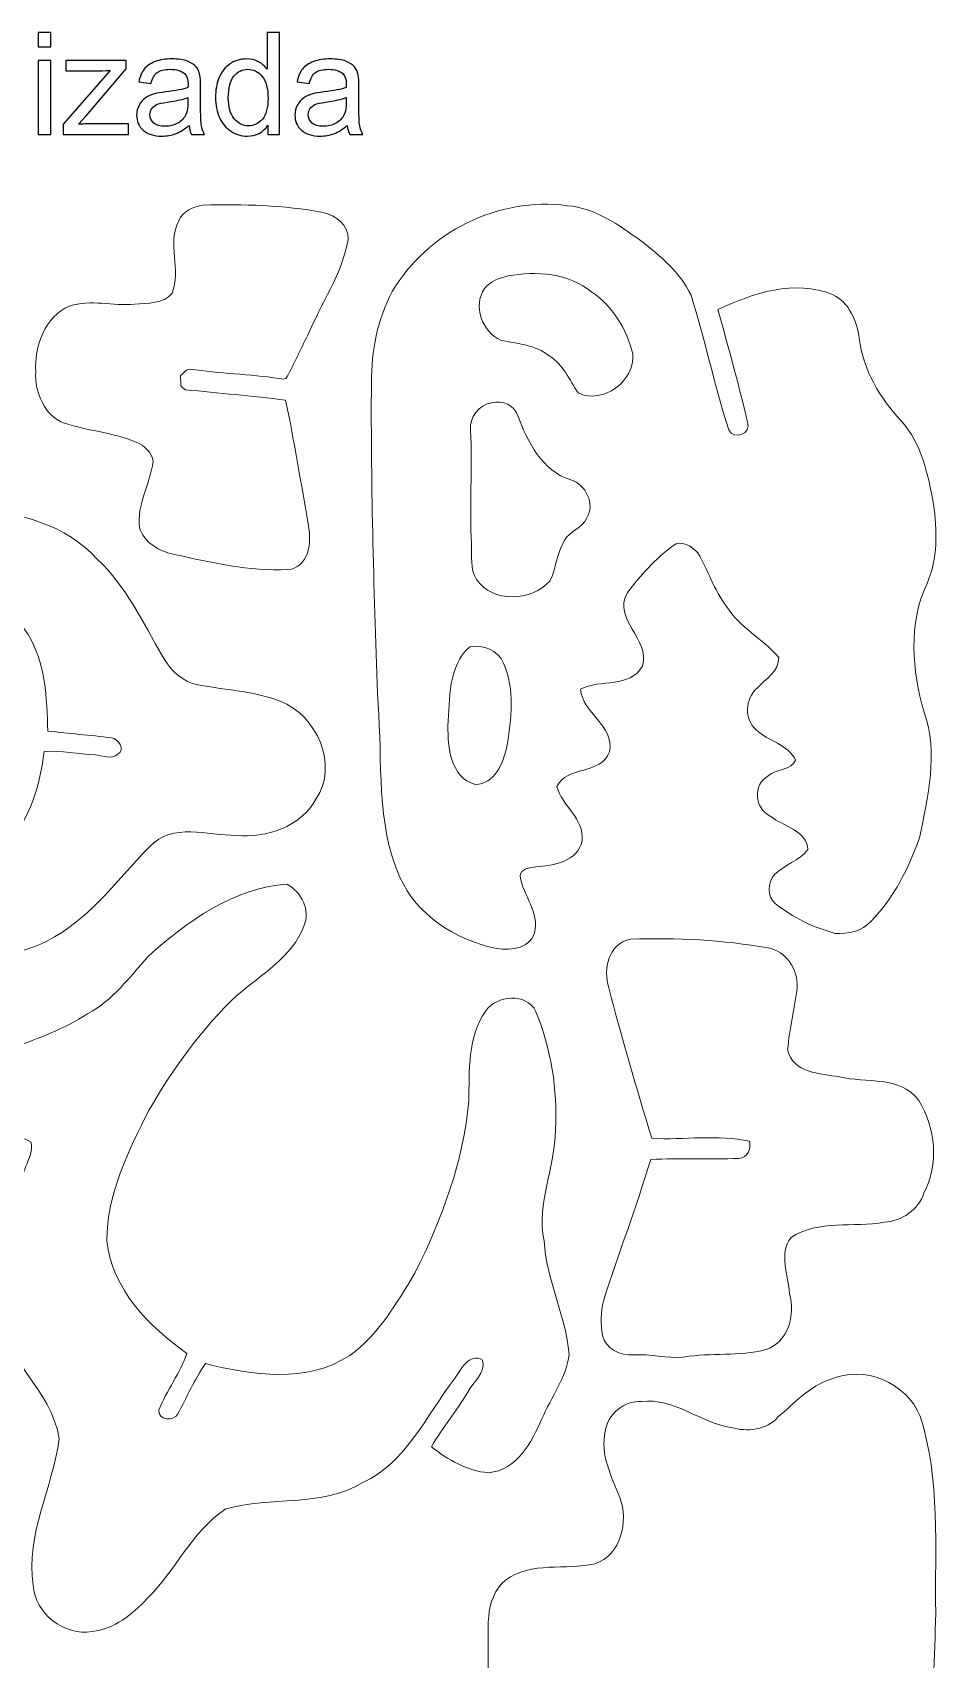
# Model space of a CAD drawing. Header units: millimetres. Extents: x -243 to 44, y -204 to 239.
# Drawn here: x -88.2 to 33.2, y 21.9 to 239.2 of the extents above; entities that cross this region are included whole.
import ezdxf

# ---------------------------------------------------------------- set-up
doc = ezdxf.new("R2010")
doc.units = ezdxf.units.MM
doc.header["$MEASUREMENT"] = 0
doc.layers.add('Capa 1', color=7, linetype='Continuous')

msp = doc.modelspace()

# ---------------------------------------------------------------- linework, layer by layer
at = {"layer": 'Capa 1', "color": 250}
for points, knots in [([(-87.4254, 237.276), (-87.4254, 237.276), (-87.4254, 239.2), (-87.4254, 239.2), (-87.4254, 239.2), (-87.4254, 239.2), (-85.7518, 239.2), (-85.7518, 239.2), (-85.7518, 239.2), (-85.7518, 239.2), (-85.7518, 237.276), (-85.7518, 237.276), (-85.7518, 237.276), (-85.7518, 237.276), (-87.4254, 237.276), (-87.4254, 237.276)], [0, 0, 0, 0, 0.25, 0.25, 0.25, 0.25, 0.5, 0.5, 0.5, 0.5, 0.75, 0.75, 0.75, 0.75, 1, 1, 1, 1]), ([(-56.7243, 225.5864), (-56.7243, 225.5864), (-56.7243, 226.8321), (-56.7243, 226.8321), (-56.7243, 226.8321), (-57.3487, 225.8526), (-58.2679, 225.3645), (-59.4819, 225.3645), (-59.4819, 225.3645), (-60.268, 225.3645), (-60.9906, 225.5801), (-61.6499, 226.0143), (-61.6499, 226.0143), (-62.3092, 226.4454), (-62.8195, 227.0508), (-63.184, 227.8305), (-63.184, 227.8305), (-63.5454, 228.6071), (-63.726, 229.4977), (-63.726, 230.5088), (-63.726, 230.5088), (-63.726, 231.4914), (-63.5612, 232.3853), (-63.2347, 233.1872), (-63.2347, 233.1872), (-62.9051, 233.9891), (-62.4138, 234.604), (-61.7577, 235.0287), (-61.7577, 235.0287), (-61.1016, 235.4566), (-60.3662, 235.6722), (-59.5548, 235.6722), (-59.5548, 235.6722), (-58.9621, 235.6722), (-58.4327, 235.5454), (-57.97, 235.295), (-57.97, 235.295), (-57.504, 235.0446), (-57.1268, 234.7181), (-56.8352, 234.3156), (-56.8352, 234.3156), (-56.8352, 234.3156), (-56.8352, 239.2), (-56.8352, 239.2), (-56.8352, 239.2), (-56.8352, 239.2), (-55.1744, 239.2), (-55.1744, 239.2), (-55.1744, 239.2), (-55.1744, 239.2), (-55.1744, 225.5864), (-55.1744, 225.5864), (-55.1744, 225.5864), (-55.1744, 225.5864), (-56.7243, 225.5864), (-56.7243, 225.5864)], [0, 0, 0, 0, 0.07142857, 0.07142857, 0.07142857, 0.07142857, 0.14285714, 0.14285714, 0.14285714, 0.14285714, 0.21428571, 0.21428571, 0.21428571, 0.21428571, 0.28571429, 0.28571429, 0.28571429, 0.28571429, 0.35714286, 0.35714286, 0.35714286, 0.35714286, 0.42857143, 0.42857143, 0.42857143, 0.42857143, 0.5, 0.5, 0.5, 0.5, 0.57142857, 0.57142857, 0.57142857, 0.57142857, 0.64285714, 0.64285714, 0.64285714, 0.64285714, 0.71428571, 0.71428571, 0.71428571, 0.71428571, 0.78571429, 0.78571429, 0.78571429, 0.78571429, 0.85714286, 0.85714286, 0.85714286, 0.85714286, 0.92857143, 0.92857143, 0.92857143, 0.92857143, 1, 1, 1, 1]), ([(-87.4254, 225.5864), (-87.4254, 225.5864), (-87.4254, 235.4471), (-87.4254, 235.4471), (-87.4254, 235.4471), (-87.4254, 235.4471), (-85.7518, 235.4471), (-85.7518, 235.4471), (-85.7518, 235.4471), (-85.7518, 235.4471), (-85.7518, 225.5864), (-85.7518, 225.5864), (-85.7518, 225.5864), (-85.7518, 225.5864), (-87.4254, 225.5864), (-87.4254, 225.5864)], [0, 0, 0, 0, 0.25, 0.25, 0.25, 0.25, 0.5, 0.5, 0.5, 0.5, 0.75, 0.75, 0.75, 0.75, 1, 1, 1, 1]), ([(-84.091, 225.5864), (-84.091, 225.5864), (-84.091, 226.943), (-84.091, 226.943), (-84.091, 226.943), (-84.091, 226.943), (-77.8119, 234.1476), (-77.8119, 234.1476), (-77.8119, 234.1476), (-78.5251, 234.1095), (-79.1527, 234.0937), (-79.6978, 234.0937), (-79.6978, 234.0937), (-79.6978, 234.0937), (-83.7201, 234.0937), (-83.7201, 234.0937), (-83.7201, 234.0937), (-83.7201, 234.0937), (-83.7201, 235.4471), (-83.7201, 235.4471), (-83.7201, 235.4471), (-83.7201, 235.4471), (-75.6597, 235.4471), (-75.6597, 235.4471), (-75.6597, 235.4471), (-75.6597, 235.4471), (-75.6597, 234.3441), (-75.6597, 234.3441), (-75.6597, 234.3441), (-75.6597, 234.3441), (-80.9974, 228.0841), (-80.9974, 228.0841), (-80.9974, 228.0841), (-80.9974, 228.0841), (-82.0275, 226.943), (-82.0275, 226.943), (-82.0275, 226.943), (-81.2795, 226.9969), (-80.5758, 227.0254), (-79.9197, 227.0254), (-79.9197, 227.0254), (-79.9197, 227.0254), (-75.3618, 227.0254), (-75.3618, 227.0254), (-75.3618, 227.0254), (-75.3618, 227.0254), (-75.3618, 225.5864), (-75.3618, 225.5864), (-75.3618, 225.5864), (-75.3618, 225.5864), (-84.091, 225.5864), (-84.091, 225.5864)], [0, 0, 0, 0, 0.07692308, 0.07692308, 0.07692308, 0.07692308, 0.15384615, 0.15384615, 0.15384615, 0.15384615, 0.23076923, 0.23076923, 0.23076923, 0.23076923, 0.30769231, 0.30769231, 0.30769231, 0.30769231, 0.38461538, 0.38461538, 0.38461538, 0.38461538, 0.46153846, 0.46153846, 0.46153846, 0.46153846, 0.53846154, 0.53846154, 0.53846154, 0.53846154, 0.61538462, 0.61538462, 0.61538462, 0.61538462, 0.69230769, 0.69230769, 0.69230769, 0.69230769, 0.76923077, 0.76923077, 0.76923077, 0.76923077, 0.84615385, 0.84615385, 0.84615385, 0.84615385, 0.92307692, 0.92307692, 0.92307692, 0.92307692, 1, 1, 1, 1]), ([(-67.2634, 226.8035), (-67.8846, 226.2774), (-68.4805, 225.9065), (-69.051, 225.6878), (-69.051, 225.6878), (-69.6247, 225.4723), (-70.2397, 225.3645), (-70.8958, 225.3645), (-70.8958, 225.3645), (-71.9798, 225.3645), (-72.8102, 225.6276), (-73.3934, 226.1569), (-73.3934, 226.1569), (-73.9735, 226.6863), (-74.2651, 227.3646), (-74.2651, 228.1855), (-74.2651, 228.1855), (-74.2651, 228.6705), (-74.1573, 229.111), (-73.9354, 229.5104), (-73.9354, 229.5104), (-73.7167, 229.9098), (-73.4283, 230.2299), (-73.0733, 230.4708), (-73.0733, 230.4708), (-72.7151, 230.7117), (-72.3158, 230.8955), (-71.8688, 231.0192), (-71.8688, 231.0192), (-71.5424, 231.1047), (-71.0479, 231.1903), (-70.3855, 231.2696), (-70.3855, 231.2696), (-69.0352, 231.4312), (-68.0399, 231.6214), (-67.4028, 231.8464), (-67.4028, 231.8464), (-67.3965, 232.0746), (-67.3933, 232.2204), (-67.3933, 232.2807), (-67.3933, 232.2807), (-67.3933, 232.9621), (-67.5518, 233.4439), (-67.8688, 233.7197), (-67.8688, 233.7197), (-68.2935, 234.1), (-68.9306, 234.287), (-69.7705, 234.287), (-69.7705, 234.287), (-70.5566, 234.287), (-71.1367, 234.1507), (-71.5138, 233.875), (-71.5138, 233.875), (-71.8879, 233.5992), (-72.1636, 233.1111), (-72.3443, 232.4106), (-72.3443, 232.4106), (-72.3443, 232.4106), (-73.9767, 232.6357), (-73.9767, 232.6357), (-73.9767, 232.6357), (-73.8277, 233.333), (-73.5836, 233.9003), (-73.2445, 234.3282), (-73.2445, 234.3282), (-72.9053, 234.7593), (-72.4109, 235.0921), (-71.7674, 235.3235), (-71.7674, 235.3235), (-71.124, 235.5549), (-70.3791, 235.6722), (-69.5297, 235.6722), (-69.5297, 235.6722), (-68.6865, 235.6722), (-68.0051, 235.5707), (-67.4789, 235.3742), (-67.4789, 235.3742), (-66.9527, 235.1745), (-66.5661, 234.9273), (-66.3156, 234.6262), (-66.3156, 234.6262), (-66.0684, 234.3251), (-65.8973, 233.9479), (-65.7958, 233.4883), (-65.7958, 233.4883), (-65.7419, 233.203), (-65.7134, 232.6895), (-65.7134, 231.9479), (-65.7134, 231.9479), (-65.7134, 231.9479), (-65.7134, 229.7196), (-65.7134, 229.7196), (-65.7134, 229.7196), (-65.7134, 228.1633), (-65.6786, 227.1807), (-65.6057, 226.7718), (-65.6057, 226.7718), (-65.5359, 226.3598), (-65.3933, 225.9636), (-65.1841, 225.5864), (-65.1841, 225.5864), (-65.1841, 225.5864), (-66.9306, 225.5864), (-66.9306, 225.5864), (-66.9306, 225.5864), (-67.1017, 225.9319), (-67.2158, 226.3376), (-67.2634, 226.8035)], [0, 0, 0, 0, 0.03703704, 0.03703704, 0.03703704, 0.03703704, 0.07407407, 0.07407407, 0.07407407, 0.07407407, 0.11111111, 0.11111111, 0.11111111, 0.11111111, 0.14814815, 0.14814815, 0.14814815, 0.14814815, 0.18518519, 0.18518519, 0.18518519, 0.18518519, 0.22222222, 0.22222222, 0.22222222, 0.22222222, 0.25925926, 0.25925926, 0.25925926, 0.25925926, 0.2962963, 0.2962963, 0.2962963, 0.2962963, 0.33333333, 0.33333333, 0.33333333, 0.33333333, 0.37037037, 0.37037037, 0.37037037, 0.37037037, 0.40740741, 0.40740741, 0.40740741, 0.40740741, 0.44444444, 0.44444444, 0.44444444, 0.44444444, 0.48148148, 0.48148148, 0.48148148, 0.48148148, 0.51851852, 0.51851852, 0.51851852, 0.51851852, 0.55555556, 0.55555556, 0.55555556, 0.55555556, 0.59259259, 0.59259259, 0.59259259, 0.59259259, 0.62962963, 0.62962963, 0.62962963, 0.62962963, 0.66666667, 0.66666667, 0.66666667, 0.66666667, 0.7037037, 0.7037037, 0.7037037, 0.7037037, 0.74074074, 0.74074074, 0.74074074, 0.74074074, 0.77777778, 0.77777778, 0.77777778, 0.77777778, 0.81481481, 0.81481481, 0.81481481, 0.81481481, 0.85185185, 0.85185185, 0.85185185, 0.85185185, 0.88888889, 0.88888889, 0.88888889, 0.88888889, 0.92592593, 0.92592593, 0.92592593, 0.92592593, 0.96296296, 0.96296296, 0.96296296, 0.96296296, 1, 1, 1, 1]), ([(-46.1092, 226.8035), (-46.7304, 226.2774), (-47.3263, 225.9065), (-47.8968, 225.6878), (-47.8968, 225.6878), (-48.4705, 225.4723), (-49.0855, 225.3645), (-49.7416, 225.3645), (-49.7416, 225.3645), (-50.8256, 225.3645), (-51.656, 225.6276), (-52.2392, 226.1569), (-52.2392, 226.1569), (-52.8193, 226.6863), (-53.1109, 227.3646), (-53.1109, 228.1855), (-53.1109, 228.1855), (-53.1109, 228.6705), (-53.0031, 229.111), (-52.7812, 229.5104), (-52.7812, 229.5104), (-52.5625, 229.9098), (-52.2741, 230.2299), (-51.9191, 230.4708), (-51.9191, 230.4708), (-51.5609, 230.7117), (-51.1616, 230.8955), (-50.7146, 231.0192), (-50.7146, 231.0192), (-50.3882, 231.1047), (-49.8937, 231.1903), (-49.2313, 231.2696), (-49.2313, 231.2696), (-47.881, 231.4312), (-46.8857, 231.6214), (-46.2486, 231.8464), (-46.2486, 231.8464), (-46.2423, 232.0746), (-46.2391, 232.2204), (-46.2391, 232.2807), (-46.2391, 232.2807), (-46.2391, 232.9621), (-46.3976, 233.4439), (-46.7146, 233.7197), (-46.7146, 233.7197), (-47.1393, 234.1), (-47.7764, 234.287), (-48.6163, 234.287), (-48.6163, 234.287), (-49.4024, 234.287), (-49.9825, 234.1507), (-50.3596, 233.875), (-50.3596, 233.875), (-50.7337, 233.5992), (-51.0094, 233.1111), (-51.1901, 232.4106), (-51.1901, 232.4106), (-51.1901, 232.4106), (-52.8225, 232.6357), (-52.8225, 232.6357), (-52.8225, 232.6357), (-52.6735, 233.333), (-52.4294, 233.9003), (-52.0903, 234.3282), (-52.0903, 234.3282), (-51.7511, 234.7593), (-51.2567, 235.0921), (-50.6132, 235.3235), (-50.6132, 235.3235), (-49.9698, 235.5549), (-49.2249, 235.6722), (-48.3755, 235.6722), (-48.3755, 235.6722), (-47.5323, 235.6722), (-46.8509, 235.5707), (-46.3247, 235.3742), (-46.3247, 235.3742), (-45.7985, 235.1745), (-45.4119, 234.9273), (-45.1614, 234.6262), (-45.1614, 234.6262), (-44.9142, 234.3251), (-44.7431, 233.9479), (-44.6416, 233.4883), (-44.6416, 233.4883), (-44.5877, 233.203), (-44.5592, 232.6895), (-44.5592, 231.9479), (-44.5592, 231.9479), (-44.5592, 231.9479), (-44.5592, 229.7196), (-44.5592, 229.7196), (-44.5592, 229.7196), (-44.5592, 228.1633), (-44.5244, 227.1807), (-44.4515, 226.7718), (-44.4515, 226.7718), (-44.3817, 226.3598), (-44.2391, 225.9636), (-44.0299, 225.5864), (-44.0299, 225.5864), (-44.0299, 225.5864), (-45.7764, 225.5864), (-45.7764, 225.5864), (-45.7764, 225.5864), (-45.9475, 225.9319), (-46.0616, 226.3376), (-46.1092, 226.8035)], [0, 0, 0, 0, 0.03703704, 0.03703704, 0.03703704, 0.03703704, 0.07407407, 0.07407407, 0.07407407, 0.07407407, 0.11111111, 0.11111111, 0.11111111, 0.11111111, 0.14814815, 0.14814815, 0.14814815, 0.14814815, 0.18518519, 0.18518519, 0.18518519, 0.18518519, 0.22222222, 0.22222222, 0.22222222, 0.22222222, 0.25925926, 0.25925926, 0.25925926, 0.25925926, 0.2962963, 0.2962963, 0.2962963, 0.2962963, 0.33333333, 0.33333333, 0.33333333, 0.33333333, 0.37037037, 0.37037037, 0.37037037, 0.37037037, 0.40740741, 0.40740741, 0.40740741, 0.40740741, 0.44444444, 0.44444444, 0.44444444, 0.44444444, 0.48148148, 0.48148148, 0.48148148, 0.48148148, 0.51851852, 0.51851852, 0.51851852, 0.51851852, 0.55555556, 0.55555556, 0.55555556, 0.55555556, 0.59259259, 0.59259259, 0.59259259, 0.59259259, 0.62962963, 0.62962963, 0.62962963, 0.62962963, 0.66666667, 0.66666667, 0.66666667, 0.66666667, 0.7037037, 0.7037037, 0.7037037, 0.7037037, 0.74074074, 0.74074074, 0.74074074, 0.74074074, 0.77777778, 0.77777778, 0.77777778, 0.77777778, 0.81481481, 0.81481481, 0.81481481, 0.81481481, 0.85185185, 0.85185185, 0.85185185, 0.85185185, 0.88888889, 0.88888889, 0.88888889, 0.88888889, 0.92592593, 0.92592593, 0.92592593, 0.92592593, 0.96296296, 0.96296296, 0.96296296, 0.96296296, 1, 1, 1, 1]), ([(-62.0081, 230.5088), (-62.0081, 229.2442), (-61.7418, 228.2996), (-61.2093, 227.6752), (-61.2093, 227.6752), (-60.6768, 227.0508), (-60.0493, 226.737), (-59.3234, 226.737), (-59.3234, 226.737), (-58.5944, 226.737), (-57.9731, 227.0381), (-57.4628, 227.634), (-57.4628, 227.634), (-56.9525, 228.2299), (-56.6958, 229.1427), (-56.6958, 230.3694), (-56.6958, 230.3694), (-56.6958, 231.7196), (-56.9557, 232.7086), (-57.4755, 233.3393), (-57.4755, 233.3393), (-57.9953, 233.9732), (-58.6356, 234.287), (-59.3995, 234.287), (-59.3995, 234.287), (-60.1412, 234.287), (-60.7624, 233.9828), (-61.2601, 233.3774), (-61.2601, 233.3774), (-61.7577, 232.772), (-62.0081, 231.8147), (-62.0081, 230.5088)], [0, 0, 0, 0, 0.125, 0.125, 0.125, 0.125, 0.25, 0.25, 0.25, 0.25, 0.375, 0.375, 0.375, 0.375, 0.5, 0.5, 0.5, 0.5, 0.625, 0.625, 0.625, 0.625, 0.75, 0.75, 0.75, 0.75, 0.875, 0.875, 0.875, 0.875, 1, 1, 1, 1]), ([(-67.4028, 230.5374), (-68.0114, 230.287), (-68.9211, 230.0778), (-70.1319, 229.9034), (-70.1319, 229.9034), (-70.8197, 229.8052), (-71.3078, 229.6942), (-71.5899, 229.5706), (-71.5899, 229.5706), (-71.8752, 229.447), (-72.0971, 229.2663), (-72.2492, 229.0255), (-72.2492, 229.0255), (-72.4045, 228.7877), (-72.4838, 228.5247), (-72.4838, 228.233), (-72.4838, 228.233), (-72.4838, 227.7861), (-72.3126, 227.4153), (-71.9766, 227.1173), (-71.9766, 227.1173), (-71.6406, 226.8226), (-71.1462, 226.6736), (-70.4964, 226.6736), (-70.4964, 226.6736), (-69.853, 226.6736), (-69.2793, 226.813), (-68.7785, 227.0951), (-68.7785, 227.0951), (-68.2777, 227.3772), (-67.9068, 227.7639), (-67.6723, 228.2521), (-67.6723, 228.2521), (-67.4916, 228.6292), (-67.4028, 229.1871), (-67.4028, 229.9225), (-67.4028, 229.9225), (-67.4028, 229.9225), (-67.4028, 230.5374), (-67.4028, 230.5374)], [0, 0, 0, 0, 0.1, 0.1, 0.1, 0.1, 0.2, 0.2, 0.2, 0.2, 0.3, 0.3, 0.3, 0.3, 0.4, 0.4, 0.4, 0.4, 0.5, 0.5, 0.5, 0.5, 0.6, 0.6, 0.6, 0.6, 0.7, 0.7, 0.7, 0.7, 0.8, 0.8, 0.8, 0.8, 0.9, 0.9, 0.9, 0.9, 1, 1, 1, 1]), ([(-46.2486, 230.5374), (-46.8572, 230.287), (-47.7669, 230.0778), (-48.9777, 229.9034), (-48.9777, 229.9034), (-49.6655, 229.8052), (-50.1536, 229.6942), (-50.4357, 229.5706), (-50.4357, 229.5706), (-50.721, 229.447), (-50.9429, 229.2663), (-51.095, 229.0255), (-51.095, 229.0255), (-51.2503, 228.7877), (-51.3296, 228.5247), (-51.3296, 228.233), (-51.3296, 228.233), (-51.3296, 227.7861), (-51.1584, 227.4153), (-50.8224, 227.1173), (-50.8224, 227.1173), (-50.4864, 226.8226), (-49.992, 226.6736), (-49.3422, 226.6736), (-49.3422, 226.6736), (-48.6988, 226.6736), (-48.1251, 226.813), (-47.6243, 227.0951), (-47.6243, 227.0951), (-47.1235, 227.3772), (-46.7526, 227.7639), (-46.5181, 228.2521), (-46.5181, 228.2521), (-46.3374, 228.6292), (-46.2486, 229.1871), (-46.2486, 229.9225), (-46.2486, 229.9225), (-46.2486, 229.9225), (-46.2486, 230.5374), (-46.2486, 230.5374)], [0, 0, 0, 0, 0.1, 0.1, 0.1, 0.1, 0.2, 0.2, 0.2, 0.2, 0.3, 0.3, 0.3, 0.3, 0.4, 0.4, 0.4, 0.4, 0.5, 0.5, 0.5, 0.5, 0.6, 0.6, 0.6, 0.6, 0.7, 0.7, 0.7, 0.7, 0.8, 0.8, 0.8, 0.8, 0.9, 0.9, 0.9, 0.9, 1, 1, 1, 1])]:
    msp.add_open_spline(points, degree=3, knots=knots, dxfattribs=at)
at = {"layer": 'Capa 1', "color": 250, "lineweight": 9}
for points, knots in [([(-40.0962, 204.6085), (-35.4396, 212.546), (-25.8441, 217.3085), (-16.7071, 216.0738), (-16.7071, 216.0738), (-12.9675, 215.7917), (-9.8632, 213.4985), (-6.8999, 211.4171), (-6.8999, 211.4171), (-4.2539, 209.371), (-1.6082, 207.1485), (-0.1618, 204.1146), (-0.1618, 204.1146), (1.7079, 198.1527), (2.9779, 192.0496), (4.8829, 186.1229), (4.8829, 186.1229), (5.5532, 184.712), (8.0226, 185.6291), (7.3876, 187.1813), (7.3876, 187.1813), (6.2236, 192.226), (4.7771, 197.2002), (3.4365, 202.2096), (3.4365, 202.2096), (8.1286, 204.397), (13.6671, 206.2666), (18.7471, 204.2204), (18.7471, 204.2204), (20.9343, 203.1621), (22.0632, 200.6574), (22.3101, 198.3291), (22.3101, 198.3291), (22.8393, 194.131), (25.0971, 190.3916), (27.9193, 187.3224), (27.9193, 187.3224), (30.7064, 184.2885), (31.4823, 180.1257), (32.2584, 176.2099), (32.2584, 176.2099), (32.7172, 172.7174), (32.8582, 168.9074), (31.3765, 165.6266), (31.3765, 165.6266), (28.8365, 160.2292), (29.3657, 154.0202), (30.9884, 148.4463), (30.9884, 148.4463), (32.9289, 142.9431), (31.4823, 137.1221), (30.3887, 131.6541), (30.3887, 131.6541), (28.9072, 127.5971), (26.9315, 123.6107), (23.8976, 120.5063), (23.8976, 120.5063), (22.7336, 119.1659), (20.7932, 118.7776), (19.0998, 118.8835), (19.0998, 118.8835), (16.2072, 119.6596), (13.4201, 121.0002), (11.0918, 122.8699), (11.0918, 122.8699), (9.9278, 123.8224), (10.104, 125.6568), (10.9859, 126.7504), (10.9859, 126.7504), (12.3265, 128.0559), (14.2668, 128.5849), (15.4662, 130.0666), (15.4662, 130.0666), (15.2547, 132.6771), (12.1501, 133.171), (10.4215, 134.5468), (10.4215, 134.5468), (8.3403, 135.4995), (8.0226, 138.8154), (10.1393, 139.9091), (10.1393, 139.9091), (11.1625, 140.9323), (13.279, 140.6146), (13.8082, 142.0257), (13.8082, 142.0257), (12.7851, 144.1424), (10.1393, 144.5304), (8.5518, 146.0827), (8.5518, 146.0827), (6.8939, 147.4585), (7.0701, 150.2454), (8.6576, 151.6213), (8.6576, 151.6213), (9.7514, 152.856), (11.6562, 153.8791), (11.5504, 155.7488), (11.5504, 155.7488), (9.4339, 158.2184), (6.3293, 159.7352), (4.5654, 162.5574), (4.5654, 162.5574), (2.9075, 164.7448), (2.0959, 167.3904), (0.7554, 169.7188), (0.7554, 169.7188), (-0.0911, 170.5656), (-1.4671, 171.5532), (-2.596, 170.636), (-2.596, 170.636), (-4.9243, 168.9074), (-6.9352, 166.6849), (-8.6638, 164.3918), (-8.6638, 164.3918), (-10.745, 160.7935), (-5.5593, 158.2182), (-6.6529, 154.5846), (-6.6529, 154.5846), (-8.311, 151.586), (-12.3327, 152.8913), (-14.9432, 151.5154), (-14.9432, 151.5154), (-14.6961, 148.2699), (-10.3571, 146.6824), (-11.0627, 143.1193), (-11.0627, 143.1193), (-12.1561, 140.0856), (-16.813, 141.2496), (-18.0829, 138.4979), (-18.0829, 138.4979), (-17.4832, 135.9227), (-14.3788, 134.2646), (-14.7316, 131.2307), (-14.7316, 131.2307), (-15.296, 128.4792), (-18.5416, 127.9499), (-20.9052, 127.7735), (-20.9052, 127.7735), (-21.6811, 127.6324), (-22.9513, 127.5618), (-23.0218, 126.5035), (-23.0218, 126.5035), (-22.5985, 123.9635), (-20.376, 121.6352), (-21.0816, 118.9188), (-21.0816, 118.9188), (-21.8575, 116.6963), (-24.5741, 116.5199), (-26.5496, 116.9432), (-26.5496, 116.9432), (-31.7707, 118.1427), (-36.8154, 121.3177), (-39.0732, 126.3624), (-39.0732, 126.3624), (-42.3187, 133.6298), (-41.3663, 141.8141), (-42.0013, 149.5399), (-42.0013, 149.5399), (-42.5304, 163.8274), (-42.989, 178.1502), (-42.8832, 192.4729), (-42.8832, 192.4729), (-42.8832, 196.6359), (-42.0718, 200.9044), (-40.0962, 204.6085)], [0, 0, 0, 0, 0.02439024, 0.02439024, 0.02439024, 0.02439024, 0.04878049, 0.04878049, 0.04878049, 0.04878049, 0.07317073, 0.07317073, 0.07317073, 0.07317073, 0.09756098, 0.09756098, 0.09756098, 0.09756098, 0.12195122, 0.12195122, 0.12195122, 0.12195122, 0.14634146, 0.14634146, 0.14634146, 0.14634146, 0.17073171, 0.17073171, 0.17073171, 0.17073171, 0.19512195, 0.19512195, 0.19512195, 0.19512195, 0.2195122, 0.2195122, 0.2195122, 0.2195122, 0.24390244, 0.24390244, 0.24390244, 0.24390244, 0.26829268, 0.26829268, 0.26829268, 0.26829268, 0.29268293, 0.29268293, 0.29268293, 0.29268293, 0.31707317, 0.31707317, 0.31707317, 0.31707317, 0.34146341, 0.34146341, 0.34146341, 0.34146341, 0.36585366, 0.36585366, 0.36585366, 0.36585366, 0.3902439, 0.3902439, 0.3902439, 0.3902439, 0.41463415, 0.41463415, 0.41463415, 0.41463415, 0.43902439, 0.43902439, 0.43902439, 0.43902439, 0.46341463, 0.46341463, 0.46341463, 0.46341463, 0.48780488, 0.48780488, 0.48780488, 0.48780488, 0.51219512, 0.51219512, 0.51219512, 0.51219512, 0.53658537, 0.53658537, 0.53658537, 0.53658537, 0.56097561, 0.56097561, 0.56097561, 0.56097561, 0.58536585, 0.58536585, 0.58536585, 0.58536585, 0.6097561, 0.6097561, 0.6097561, 0.6097561, 0.63414634, 0.63414634, 0.63414634, 0.63414634, 0.65853659, 0.65853659, 0.65853659, 0.65853659, 0.68292683, 0.68292683, 0.68292683, 0.68292683, 0.70731707, 0.70731707, 0.70731707, 0.70731707, 0.73170732, 0.73170732, 0.73170732, 0.73170732, 0.75609756, 0.75609756, 0.75609756, 0.75609756, 0.7804878, 0.7804878, 0.7804878, 0.7804878, 0.80487805, 0.80487805, 0.80487805, 0.80487805, 0.82926829, 0.82926829, 0.82926829, 0.82926829, 0.85365854, 0.85365854, 0.85365854, 0.85365854, 0.87804878, 0.87804878, 0.87804878, 0.87804878, 0.90243902, 0.90243902, 0.90243902, 0.90243902, 0.92682927, 0.92682927, 0.92682927, 0.92682927, 0.95121951, 0.95121951, 0.95121951, 0.95121951, 0.97560976, 0.97560976, 0.97560976, 0.97560976, 1, 1, 1, 1]), ([(-24.6446, 206.6899), (-20.8346, 207.3956), (-16.5307, 207.0779), (-13.4263, 204.5379), (-13.4263, 204.5379), (-10.6039, 202.6331), (-8.7696, 199.5638), (-7.9582, 196.2829), (-7.9582, 196.2829), (-7.6053, 192.6846), (-11.9093, 189.4743), (-15.2607, 191.0618), (-15.2607, 191.0618), (-16.3896, 192.8259), (-17.2716, 194.8366), (-19.106, 196.036), (-19.106, 196.036), (-20.9757, 197.4824), (-23.3746, 197.6588), (-25.5618, 198.0821), (-25.5618, 198.0821), (-28.0664, 199.1759), (-29.4071, 202.7388), (-27.7491, 204.9966), (-27.7491, 204.9966), (-27.0082, 206.0198), (-25.7735, 206.3724), (-24.6446, 206.6899)], [0, 0, 0, 0, 0.14285714, 0.14285714, 0.14285714, 0.14285714, 0.28571429, 0.28571429, 0.28571429, 0.28571429, 0.42857143, 0.42857143, 0.42857143, 0.42857143, 0.57142857, 0.57142857, 0.57142857, 0.57142857, 0.71428571, 0.71428571, 0.71428571, 0.71428571, 0.85714286, 0.85714286, 0.85714286, 0.85714286, 1, 1, 1, 1]), ([(-26.7964, 189.7567), (-25.35, 190.1095), (-23.8332, 189.4391), (-23.3041, 187.9927), (-23.3041, 187.9927), (-21.9986, 184.5356), (-20.0585, 180.6196), (-16.2485, 179.4554), (-16.2485, 179.4554), (-14.2375, 178.8206), (-12.9324, 176.2452), (-14.0966, 174.3754), (-14.0966, 174.3754), (-14.6257, 172.9292), (-16.4249, 172.6821), (-17.0952, 171.3416), (-17.0952, 171.3416), (-18.1535, 169.6835), (-18.1535, 167.6374), (-19.0354, 165.9441), (-19.0354, 165.9441), (-21.4696, 163.1924), (-26.6907, 162.9807), (-28.8427, 166.1557), (-28.8427, 166.1557), (-29.7246, 167.567), (-29.4424, 169.2954), (-29.513, 170.8477), (-29.513, 170.8477), (-29.795, 175.9277), (-29.3718, 181.0077), (-29.6188, 186.1229), (-29.6188, 186.1229), (-29.8657, 187.781), (-28.4546, 189.5096), (-26.7964, 189.7567)], [0, 0, 0, 0, 0.11111111, 0.11111111, 0.11111111, 0.11111111, 0.22222222, 0.22222222, 0.22222222, 0.22222222, 0.33333333, 0.33333333, 0.33333333, 0.33333333, 0.44444444, 0.44444444, 0.44444444, 0.44444444, 0.55555556, 0.55555556, 0.55555556, 0.55555556, 0.66666667, 0.66666667, 0.66666667, 0.66666667, 0.77777778, 0.77777778, 0.77777778, 0.77777778, 0.88888889, 0.88888889, 0.88888889, 0.88888889, 1, 1, 1, 1]), ([(-32.6525, 146.612), (-32.4057, 150.1749), (-32.688, 154.5846), (-29.7246, 157.1599), (-29.7246, 157.1599), (-27.9253, 157.5127), (-25.9852, 156.7013), (-25.2091, 154.9727), (-25.2091, 154.9727), (-23.6921, 151.4449), (-24.1507, 147.4938), (-24.7857, 143.8249), (-24.7857, 143.8249), (-25.2796, 141.6024), (-26.3732, 138.8154), (-29.0191, 138.7802), (-29.0191, 138.7802), (-32.2999, 139.627), (-32.688, 143.7896), (-32.6525, 146.612)], [0, 0, 0, 0, 0.2, 0.2, 0.2, 0.2, 0.4, 0.4, 0.4, 0.4, 0.6, 0.6, 0.6, 0.6, 0.8, 0.8, 0.8, 0.8, 1, 1, 1, 1]), ([(-11.1685, 111.6163), (-11.9446, 114.121), (-11.2038, 117.5782), (-8.2052, 118.1074), (-8.2052, 118.1074), (-2.0668, 118.3192), (4.0715, 118.0016), (10.1393, 116.9432), (10.1393, 116.9432), (12.5382, 116.5199), (14.1609, 114.0504), (14.0198, 111.6868), (14.0198, 111.6868), (13.7025, 108.8646), (12.9615, 106.1482), (12.7498, 103.3613), (12.7498, 103.3613), (13.3497, 100.2217), (17.1596, 100.151), (19.6643, 99.7276), (19.6643, 99.7276), (23.2275, 98.8459), (27.8134, 99.9393), (30.2829, 96.5526), (30.2829, 96.5526), (32.5407, 92.8838), (32.9993, 88.0507), (30.9532, 84.2054), (30.9532, 84.2054), (30.2476, 81.9124), (27.9898, 80.466), (25.6615, 80.2896), (25.6615, 80.2896), (21.534, 79.5488), (16.9126, 80.6776), (13.2084, 78.2788), (13.2084, 78.2788), (11.48, 76.127), (12.8909, 73.1988), (12.9968, 70.7646), (12.9968, 70.7646), (13.8082, 67.9424), (12.8557, 64.2735), (9.8218, 63.2857), (9.8218, 63.2857), (6.2589, 62.3333), (2.484, 62.8977), (-1.1496, 62.2979), (-1.1496, 62.2979), (-3.4074, 62.0863), (-5.5946, 62.7565), (-7.8524, 62.5802), (-7.8524, 62.5802), (-9.581, 62.4391), (-11.5918, 63.3915), (-12.0152, 65.1907), (-12.0152, 65.1907), (-12.2621, 66.7077), (-12.2269, 68.2952), (-11.8741, 69.7768), (-11.8741, 69.7768), (-9.8632, 76.127), (-7.4644, 82.3004), (-5.5593, 88.6857), (-5.5593, 88.6857), (-1.6435, 88.8974), (2.3076, 88.6504), (6.2234, 88.8268), (6.2234, 88.8268), (7.4229, 88.8974), (7.8815, 90.0616), (7.6346, 91.1199), (7.6346, 91.1199), (3.4014, 92.0724), (-1.0791, 91.261), (-5.4182, 91.5079), (-5.4182, 91.5079), (-7.4289, 98.1756), (-9.4046, 104.8782), (-11.1685, 111.6163)], [0, 0, 0, 0, 0.05, 0.05, 0.05, 0.05, 0.1, 0.1, 0.1, 0.1, 0.15, 0.15, 0.15, 0.15, 0.2, 0.2, 0.2, 0.2, 0.25, 0.25, 0.25, 0.25, 0.3, 0.3, 0.3, 0.3, 0.35, 0.35, 0.35, 0.35, 0.4, 0.4, 0.4, 0.4, 0.45, 0.45, 0.45, 0.45, 0.5, 0.5, 0.5, 0.5, 0.55, 0.55, 0.55, 0.55, 0.6, 0.6, 0.6, 0.6, 0.65, 0.65, 0.65, 0.65, 0.7, 0.7, 0.7, 0.7, 0.75, 0.75, 0.75, 0.75, 0.8, 0.8, 0.8, 0.8, 0.85, 0.85, 0.85, 0.85, 0.9, 0.9, 0.9, 0.9, 0.95, 0.95, 0.95, 0.95, 1, 1, 1, 1]), ([(18.4297, 59.2994), (22.91, 61.3102), (28.6248, 58.9113), (30.4593, 54.3957), (30.4593, 54.3957), (33.1757, 45.8938), (32.3996, 36.8627), (32.5407, 28.0785), (32.5407, 28.0785), (32.2586, 16.4722), (31.4823, 4.8657), (30.424, -6.7054), (30.424, -6.7054), (28.625, -13.7962), (26.1201, -21.7337), (19.3821, -25.6143), (19.3821, -25.6143), (14.9018, -27.8015), (9.7159, -27.5546), (4.8476, -27.6604), (4.8476, -27.6604), (5.0593, -19.1584), (4.2832, -10.7271), (4.6712, -2.2604), (4.6712, -2.2604), (4.389, 2.1494), (4.7771, 6.5943), (4.5301, 11.0041), (4.5301, 11.0041), (4.495, 12.2388), (3.0837, 12.3446), (2.1665, 12.0624), (2.1665, 12.0624), (1.849, 10.9688), (1.7079, 9.8046), (1.7432, 8.6757), (1.7432, 8.6757), (1.8139, -3.4245), (1.6021, -15.5954), (1.9548, -27.6604), (1.9548, -27.6604), (0.3675, -28.507), (-1.5729, -27.4487), (-3.2663, -27.6604), (-3.2663, -27.6604), (-6.0532, -27.3781), (-9.1929, -26.8137), (-10.9921, -24.4501), (-10.9921, -24.4501), (-12.8264, -22.4392), (-12.8266, -19.5818), (-12.6149, -17.0418), (-12.6149, -17.0418), (-11.7328, -12.3145), (-10.0396, -7.5168), (-11.0979, -2.6837), (-11.0979, -2.6837), (-12.6853, 1.4085), (-17.2716, 2.6785), (-20.7993, 4.5482), (-20.7993, 4.5482), (-25.9146, 6.3474), (-27.8549, 12.2741), (-27.2552, 17.2482), (-27.2552, 17.2482), (-20.905, 17.2835), (-14.5552, 17.2482), (-8.2052, 17.2482), (-8.2052, 17.2482), (-7.6407, 17.1424), (-7.2527, 17.601), (-6.8293, 17.9538), (-6.8293, 17.9538), (-6.6528, 19.0121), (-7.3938, 20.0704), (-8.5227, 19.9999), (-8.5227, 19.9999), (-14.5199, 20.0705), (-20.5171, 19.9999), (-26.5144, 20.0352), (-26.5144, 20.0352), (-27.5374, 20.0705), (-27.2199, 21.411), (-27.2904, 22.0813), (-27.2904, 22.0813), (-27.1493, 25.5738), (-27.996, 29.9129), (-24.9621, 32.4882), (-24.9621, 32.4882), (-21.5049, 35.0635), (-16.9541, 33.7935), (-13.0029, 34.6754), (-13.0029, 34.6754), (-9.5103, 35.8749), (-8.4874, 40.3552), (-9.6868, 43.5302), (-9.6868, 43.5302), (-10.8157, 46.3524), (-12.3327, 49.2804), (-11.6271, 52.3849), (-11.6271, 52.3849), (-11.3449, 54.678), (-9.0871, 56.4771), (-6.7941, 56.3713), (-6.7941, 56.3713), (-2.4196, 56.8652), (1.0376, 53.5138), (5.2004, 52.8788), (5.2004, 52.8788), (7.3172, 52.2791), (9.9629, 52.526), (11.4446, 54.2899), (11.4446, 54.2899), (13.6672, 56.1244), (15.6426, 58.3821), (18.4297, 59.2994)], [0, 0, 0, 0, 0.03448276, 0.03448276, 0.03448276, 0.03448276, 0.06896552, 0.06896552, 0.06896552, 0.06896552, 0.10344828, 0.10344828, 0.10344828, 0.10344828, 0.13793103, 0.13793103, 0.13793103, 0.13793103, 0.17241379, 0.17241379, 0.17241379, 0.17241379, 0.20689655, 0.20689655, 0.20689655, 0.20689655, 0.24137931, 0.24137931, 0.24137931, 0.24137931, 0.27586207, 0.27586207, 0.27586207, 0.27586207, 0.31034483, 0.31034483, 0.31034483, 0.31034483, 0.34482759, 0.34482759, 0.34482759, 0.34482759, 0.37931034, 0.37931034, 0.37931034, 0.37931034, 0.4137931, 0.4137931, 0.4137931, 0.4137931, 0.44827586, 0.44827586, 0.44827586, 0.44827586, 0.48275862, 0.48275862, 0.48275862, 0.48275862, 0.51724138, 0.51724138, 0.51724138, 0.51724138, 0.55172414, 0.55172414, 0.55172414, 0.55172414, 0.5862069, 0.5862069, 0.5862069, 0.5862069, 0.62068966, 0.62068966, 0.62068966, 0.62068966, 0.65517241, 0.65517241, 0.65517241, 0.65517241, 0.68965517, 0.68965517, 0.68965517, 0.68965517, 0.72413793, 0.72413793, 0.72413793, 0.72413793, 0.75862069, 0.75862069, 0.75862069, 0.75862069, 0.79310345, 0.79310345, 0.79310345, 0.79310345, 0.82758621, 0.82758621, 0.82758621, 0.82758621, 0.86206897, 0.86206897, 0.86206897, 0.86206897, 0.89655172, 0.89655172, 0.89655172, 0.89655172, 0.93103448, 0.93103448, 0.93103448, 0.93103448, 0.96551724, 0.96551724, 0.96551724, 0.96551724, 1, 1, 1, 1])]:
    msp.add_open_spline(points, degree=3, knots=knots, dxfattribs=at)
at = {"layer": 'Capa 1', "color": 250, "lineweight": 5}
for points, knots in [([(-68.636, 214.0631), (-68.1068, 215.3684), (-66.6605, 215.9327), (-65.3552, 216.1443), (-65.3552, 216.1443), (-60.0282, 216.2856), (-54.6307, 216.1796), (-49.3743, 215.1566), (-49.3743, 215.1566), (-47.6457, 214.8038), (-45.9171, 213.5338), (-45.9877, 211.5582), (-45.9877, 211.5582), (-46.799, 206.9017), (-49.6566, 202.9857), (-51.4204, 198.6818), (-51.4204, 198.6818), (-52.3729, 196.8827), (-53.1843, 195.0129), (-54.1368, 193.2491), (-54.1368, 193.2491), (-54.3132, 192.7552), (-54.8777, 192.9316), (-55.2304, 193.0021), (-55.2304, 193.0021), (-59.1815, 193.5667), (-63.1679, 193.6724), (-67.1191, 194.2368), (-67.1191, 194.2368), (-67.6835, 194.237), (-67.9657, 193.6724), (-68.3891, 193.3901), (-68.3891, 193.3901), (-68.3891, 192.9317), (-68.3538, 192.4729), (-68.3538, 192.0143), (-68.3538, 192.0143), (-68.2126, 191.8734), (-67.9304, 191.6263), (-67.7541, 191.4852), (-67.7541, 191.4852), (-63.309, 191.062), (-58.8288, 190.6385), (-54.3485, 190.1093), (-54.3485, 190.1093), (-53.1843, 184.5356), (-52.2671, 178.9263), (-51.3146, 173.3524), (-51.3146, 173.3524), (-50.8207, 171.1299), (-51.2441, 167.7079), (-54.0663, 167.461), (-54.0663, 167.461), (-59.1815, 167.2495), (-64.2616, 168.3782), (-69.2004, 169.5071), (-69.2004, 169.5071), (-71.2112, 169.8599), (-73.2574, 171.0593), (-73.8924, 173.0702), (-73.8924, 173.0702), (-74.2451, 176.1746), (-72.4813, 178.9263), (-72.0579, 181.8896), (-72.0579, 181.8896), (-72.199, 183.1245), (-73.2574, 184.0416), (-74.3157, 184.5002), (-74.3157, 184.5002), (-77.3849, 185.7702), (-80.7716, 186.0171), (-83.9113, 187.0049), (-83.9113, 187.0049), (-86.6276, 188.0281), (-87.8624, 191.1677), (-87.7566, 193.8841), (-87.7566, 193.8841), (-87.9329, 197.2356), (-86.5571, 201.2571), (-83.241, 202.6682), (-83.241, 202.6682), (-80.4187, 203.6209), (-77.4202, 202.6329), (-74.5274, 202.9152), (-74.5274, 202.9152), (-72.834, 203.0917), (-70.6821, 202.9152), (-69.5179, 204.3968), (-69.5179, 204.3968), (-68.2832, 207.466), (-70.2235, 211.0291), (-68.636, 214.0631)], [0, 0, 0, 0, 0.04347826, 0.04347826, 0.04347826, 0.04347826, 0.08695652, 0.08695652, 0.08695652, 0.08695652, 0.13043478, 0.13043478, 0.13043478, 0.13043478, 0.17391304, 0.17391304, 0.17391304, 0.17391304, 0.2173913, 0.2173913, 0.2173913, 0.2173913, 0.26086957, 0.26086957, 0.26086957, 0.26086957, 0.30434783, 0.30434783, 0.30434783, 0.30434783, 0.34782609, 0.34782609, 0.34782609, 0.34782609, 0.39130435, 0.39130435, 0.39130435, 0.39130435, 0.43478261, 0.43478261, 0.43478261, 0.43478261, 0.47826087, 0.47826087, 0.47826087, 0.47826087, 0.52173913, 0.52173913, 0.52173913, 0.52173913, 0.56521739, 0.56521739, 0.56521739, 0.56521739, 0.60869565, 0.60869565, 0.60869565, 0.60869565, 0.65217391, 0.65217391, 0.65217391, 0.65217391, 0.69565217, 0.69565217, 0.69565217, 0.69565217, 0.73913043, 0.73913043, 0.73913043, 0.73913043, 0.7826087, 0.7826087, 0.7826087, 0.7826087, 0.82608696, 0.82608696, 0.82608696, 0.82608696, 0.86956522, 0.86956522, 0.86956522, 0.86956522, 0.91304348, 0.91304348, 0.91304348, 0.91304348, 0.95652174, 0.95652174, 0.95652174, 0.95652174, 1, 1, 1, 1]), ([(-121.1998, 169.9659), (-113.6857, 174.446), (-104.6193, 175.5044), (-96.0821, 175.4691), (-96.0821, 175.4691), (-90.0849, 175.187), (-83.6643, 173.4582), (-79.5016, 168.8368), (-79.5016, 168.8368), (-75.6562, 165.2385), (-73.4338, 160.4054), (-70.8232, 155.9252), (-70.8232, 155.9252), (-69.9412, 154.3024), (-68.5655, 152.8913), (-66.8016, 152.2563), (-66.8016, 152.2563), (-62.921, 151.3745), (-58.8288, 151.3391), (-55.0893, 149.8927), (-55.0893, 149.8927), (-50.1857, 148.0231), (-47.2224, 141.3554), (-50.2916, 136.8046), (-50.2916, 136.8046), (-52.3376, 133.1006), (-56.9591, 131.5835), (-60.9807, 131.9716), (-60.9807, 131.9716), (-64.7907, 131.9717), (-69.4827, 133.7002), (-72.5166, 130.4899), (-72.5166, 130.4899), (-77.1379, 125.6921), (-81.1596, 119.9418), (-87.5096, 117.2607), (-87.5096, 117.2607), (-93.0129, 115.1442), (-99.2218, 115.2852), (-104.8663, 116.8374), (-104.8663, 116.8374), (-111.2162, 118.4956), (-117.3899, 121.0354), (-122.7874, 124.8454), (-122.7874, 124.8454), (-125.2215, 126.5035), (-127.4793, 128.6907), (-128.5377, 131.4776), (-128.5377, 131.4776), (-128.9257, 132.9948), (-128.8199, 135.0407), (-127.1971, 135.7816), (-127.1971, 135.7816), (-125.9623, 136.1345), (-124.5866, 135.9227), (-123.3166, 135.5699), (-123.3166, 135.5699), (-115.7671, 133.171), (-108.6763, 129.1141), (-100.6682, 128.1968), (-100.6682, 128.1968), (-97.4579, 127.7031), (-93.8596, 128.4438), (-91.4607, 130.7368), (-91.4607, 130.7368), (-88.5326, 134.2295), (-87.1568, 138.7096), (-86.6277, 143.1899), (-86.6277, 143.1899), (-84.3346, 143.2959), (-82.0768, 142.8371), (-79.7838, 142.7313), (-79.7838, 142.7313), (-78.796, 142.696), (-77.6318, 141.9904), (-76.7852, 142.8371), (-76.7852, 142.8371), (-75.7268, 143.437), (-76.6793, 144.9185), (-77.6318, 144.9891), (-77.6318, 144.9891), (-80.454, 145.3771), (-83.3116, 145.5535), (-86.1338, 145.9063), (-86.1338, 145.9063), (-86.2748, 150.2809), (-86.416, 154.9727), (-88.7796, 158.8179), (-88.7796, 158.8179), (-90.6493, 161.9577), (-94.5299, 162.8396), (-97.8813, 163.4041), (-97.8813, 163.4041), (-105.3954, 164.0392), (-112.7685, 161.8871), (-120.2474, 161.2521), (-120.2474, 161.2521), (-122.0465, 160.7584), (-124.3396, 161.111), (-125.4685, 162.7338), (-125.4685, 162.7338), (-126.3151, 165.8735), (-123.5988, 168.4488), (-121.1998, 169.9659)], [0, 0, 0, 0, 0.03846154, 0.03846154, 0.03846154, 0.03846154, 0.07692308, 0.07692308, 0.07692308, 0.07692308, 0.11538462, 0.11538462, 0.11538462, 0.11538462, 0.15384615, 0.15384615, 0.15384615, 0.15384615, 0.19230769, 0.19230769, 0.19230769, 0.19230769, 0.23076923, 0.23076923, 0.23076923, 0.23076923, 0.26923077, 0.26923077, 0.26923077, 0.26923077, 0.30769231, 0.30769231, 0.30769231, 0.30769231, 0.34615385, 0.34615385, 0.34615385, 0.34615385, 0.38461538, 0.38461538, 0.38461538, 0.38461538, 0.42307692, 0.42307692, 0.42307692, 0.42307692, 0.46153846, 0.46153846, 0.46153846, 0.46153846, 0.5, 0.5, 0.5, 0.5, 0.53846154, 0.53846154, 0.53846154, 0.53846154, 0.57692308, 0.57692308, 0.57692308, 0.57692308, 0.61538462, 0.61538462, 0.61538462, 0.61538462, 0.65384615, 0.65384615, 0.65384615, 0.65384615, 0.69230769, 0.69230769, 0.69230769, 0.69230769, 0.73076923, 0.73076923, 0.73076923, 0.73076923, 0.76923077, 0.76923077, 0.76923077, 0.76923077, 0.80769231, 0.80769231, 0.80769231, 0.80769231, 0.84615385, 0.84615385, 0.84615385, 0.84615385, 0.88461538, 0.88461538, 0.88461538, 0.88461538, 0.92307692, 0.92307692, 0.92307692, 0.92307692, 0.96153846, 0.96153846, 0.96153846, 0.96153846, 1, 1, 1, 1]), ([(-72.6929, 115.8496), (-67.5071, 120.5063), (-61.2982, 124.9513), (-54.1721, 125.4452), (-54.1721, 125.4452), (-52.2318, 124.387), (-50.9971, 121.9879), (-51.9143, 119.836), (-51.9143, 119.836), (-53.5018, 115.6734), (-57.5941, 113.3802), (-60.8396, 110.6285), (-60.8396, 110.6285), (-65.5315, 106.1835), (-69.3416, 100.8918), (-72.5871, 95.3179), (-72.5871, 95.3179), (-75.3387, 89.8499), (-78.2668, 84.0996), (-78.2316, 77.8202), (-78.2316, 77.8202), (-77.5612, 71.3644), (-72.6224, 66.3549), (-67.5424, 62.7918), (-67.5424, 62.7918), (-68.4243, 60.146), (-70.2588, 57.8529), (-71.2818, 55.2424), (-71.2818, 55.2424), (-71.4582, 53.8313), (-69.3063, 53.6196), (-68.7771, 54.7132), (-68.7771, 54.7132), (-67.5424, 56.9358), (-66.5193, 59.2993), (-65.073, 61.416), (-65.073, 61.416), (-58.8287, 59.8638), (-51.491, 58.7349), (-45.776, 62.5096), (-45.776, 62.5096), (-41.9307, 65.2966), (-39.4613, 69.4946), (-37.0977, 73.5163), (-37.0977, 73.5163), (-33.4286, 80.6777), (-30.6066, 88.4388), (-29.8657, 96.4821), (-29.8657, 96.4821), (-29.795, 100.5392), (-30.0421, 105.0546), (-27.6079, 108.5471), (-27.6079, 108.5471), (-26.1261, 110.5934), (-22.1399, 111.0166), (-20.9404, 108.4766), (-20.9404, 108.4766), (-18.8589, 103.5024), (-17.9771, 98.0343), (-18.2946, 92.6368), (-18.2946, 92.6368), (-18.2946, 87.6627), (-20.8699, 82.8296), (-19.8116, 77.8202), (-19.8116, 77.8202), (-19.4939, 72.6344), (-16.9188, 67.8718), (-16.4602, 62.686), (-16.4602, 62.686), (-16.8128, 59.5463), (-18.8591, 56.9357), (-20.0938, 54.0429), (-20.0938, 54.0429), (-21.4696, 50.9385), (-23.4099, 47.1638), (-27.2552, 46.8463), (-27.2552, 46.8463), (-30.1125, 47.058), (-32.6527, 48.6102), (-34.8752, 50.3035), (-34.8752, 50.3035), (-33.4286, 52.8435), (-31.4885, 55.066), (-30.0068, 57.606), (-30.0068, 57.606), (-29.266, 59.0172), (-27.6079, 60.1107), (-28.0313, 61.8746), (-28.0313, 61.8746), (-29.8303, 62.9683), (-30.9241, 60.6046), (-31.7707, 59.4052), (-31.7707, 59.4052), (-35.5453, 54.5369), (-38.156, 48.2574), (-44.0474, 45.541), (-44.0474, 45.541), (-49.5507, 42.1544), (-56.3593, 43.7418), (-62.3213, 42.0132), (-62.3213, 42.0132), (-66.9073, 39.0499), (-69.0593, 33.7229), (-72.9046, 29.9835), (-72.9046, 29.9835), (-74.8448, 27.9021), (-77.2438, 25.9618), (-80.2071, 25.6443), (-80.2071, 25.6443), (-83.9465, 24.9741), (-87.8271, 28.0432), (-88.1093, 31.8179), (-88.1093, 31.8179), (-89.0971, 38.556), (-85.4988, 44.8354), (-84.6168, 51.3618), (-84.6168, 51.3618), (-85.5693, 57.9941), (-92.378, 62.1921), (-92.9071, 69.0007), (-92.9071, 69.0007), (-94.1418, 75.5272), (-91.2138, 81.736), (-89.0618, 87.7685), (-89.0618, 87.7685), (-88.6737, 88.827), (-88.0741, 89.8852), (-88.4268, 91.0493), (-88.4268, 91.0493), (-88.8854, 91.2963), (-89.3793, 91.5432), (-89.9085, 91.5785), (-89.9085, 91.5785), (-91.3196, 90.2027), (-91.4607, 88.1566), (-92.2721, 86.4632), (-92.2721, 86.4632), (-92.8718, 83.9938), (-94.2124, 81.8066), (-94.671, 79.3018), (-94.671, 79.3018), (-97.5637, 80.2192), (-100.5271, 81.9124), (-101.6207, 84.9463), (-101.6207, 84.9463), (-103.4198, 89.8146), (-99.998, 94.2243), (-97.9166, 98.3518), (-97.9166, 98.3518), (-96.7876, 101.3506), (-93.5774, 102.6557), (-90.7552, 103.5729), (-90.7552, 103.5729), (-87.3685, 104.9135), (-83.9113, 106.1482), (-80.8421, 108.1238), (-80.8421, 108.1238), (-77.4554, 109.9231), (-75.1977, 113.0627), (-72.6929, 115.8496)], [0, 0, 0, 0, 0.025, 0.025, 0.025, 0.025, 0.05, 0.05, 0.05, 0.05, 0.075, 0.075, 0.075, 0.075, 0.1, 0.1, 0.1, 0.1, 0.125, 0.125, 0.125, 0.125, 0.15, 0.15, 0.15, 0.15, 0.175, 0.175, 0.175, 0.175, 0.2, 0.2, 0.2, 0.2, 0.225, 0.225, 0.225, 0.225, 0.25, 0.25, 0.25, 0.25, 0.275, 0.275, 0.275, 0.275, 0.3, 0.3, 0.3, 0.3, 0.325, 0.325, 0.325, 0.325, 0.35, 0.35, 0.35, 0.35, 0.375, 0.375, 0.375, 0.375, 0.4, 0.4, 0.4, 0.4, 0.425, 0.425, 0.425, 0.425, 0.45, 0.45, 0.45, 0.45, 0.475, 0.475, 0.475, 0.475, 0.5, 0.5, 0.5, 0.5, 0.525, 0.525, 0.525, 0.525, 0.55, 0.55, 0.55, 0.55, 0.575, 0.575, 0.575, 0.575, 0.6, 0.6, 0.6, 0.6, 0.625, 0.625, 0.625, 0.625, 0.65, 0.65, 0.65, 0.65, 0.675, 0.675, 0.675, 0.675, 0.7, 0.7, 0.7, 0.7, 0.725, 0.725, 0.725, 0.725, 0.75, 0.75, 0.75, 0.75, 0.775, 0.775, 0.775, 0.775, 0.8, 0.8, 0.8, 0.8, 0.825, 0.825, 0.825, 0.825, 0.85, 0.85, 0.85, 0.85, 0.875, 0.875, 0.875, 0.875, 0.9, 0.9, 0.9, 0.9, 0.925, 0.925, 0.925, 0.925, 0.95, 0.95, 0.95, 0.95, 0.975, 0.975, 0.975, 0.975, 1, 1, 1, 1])]:
    msp.add_open_spline(points, degree=3, knots=knots, dxfattribs=at)

doc.saveas('drawing.dxf')
